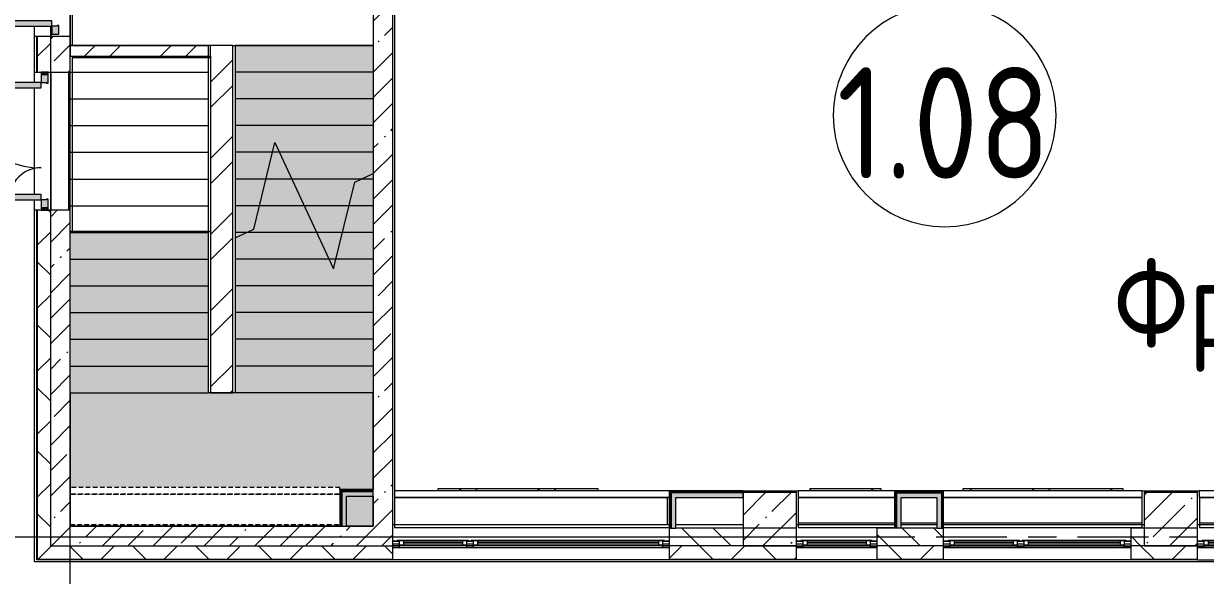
# Model space of a CAD drawing. Header units: millimetres. Extents: x 3991 to 282775, y -8553 to 29560.
# Drawn here: x 148402 to 161663, y -431 to 5765 of the extents above; entities that cross this region are included whole.
import ezdxf

# ---------------------------------------------------------------- set-up
doc = ezdxf.new("R2010")
doc.units = ezdxf.units.MM
doc.linetypes.add('200_ШТРИХ__ш1_п0_6_', pattern=[80, 50, -30])
doc.linetypes.add('Осевая', pattern=[1587.5, 317.5, -238.125, 793.75, -238.125])
for name, color, linetype, lineweight in [('A-AREA-IDEN', 7, 'Continuous', 9), ('A-DETL-MBND', 7, '200_ШТРИХ__ш1_п0_6_', 9), ('A-GLAZ-2', 7, 'Continuous', 5), ('A-WALL', 7, 'Continuous', 9), ('A-WALL-4', 7, 'Continuous', 5), ('I-WALL-3', 7, 'Continuous', 5), ('S-COLS', 7, 'Continuous', 5), ('S-STRS-4', 7, 'Continuous', 5), ('S-STRS-MBND-1', 7, 'Continuous', 5), ('Знаки', 7, 'Continuous', 5), ('Оси', 7, 'Continuous', 9), ('Оси-2', 7, 'Осевая', 9)]:
    doc.layers.add(name, color=color, linetype=linetype, lineweight=lineweight)
for name, color, linetype, lineweight, true_color in [('A-DOOR-3', 7, 'Continuous', 5, 0xaaaaaa), ('A-DOOR-4', 7, 'Continuous', 5, 0xe2e2e2), ('A-DOOR-FRAM-3', 7, 'Continuous', 5, 0xaaaaaa), ('A-FLOR-1', 7, 'Continuous', 5, 0xaaaaaa), ('G-ANNO-TEXT-1', 7, 'Continuous', 9, 0x3c3c3c), ('I-WALL-1', 7, 'Continuous', 5, 0xe7e7e7), ('I-WALL-2', 7, 'Continuous', 9, 0xe7e7e7), ('Знаки-1', 7, 'Continuous', 5, 0x787878)]:
    doc.layers.add(name, color=color, linetype=linetype, lineweight=lineweight, true_color=true_color)
doc.layers.add('S-STRS-3', color=7, linetype='Continuous', lineweight=15, true_color=0xd7cdc4, transparency=1)
doc.styles.add('GOST Common_3', font='GOST_Common.ttf', dxfattribs={"width": 0.9, "height": 1250})
doc.styles.add('GOST Common_4', font='GOST_Common.ttf', dxfattribs={"width": 0.9, "height": 1000})
pattern_1 = [(45, (148815.1, 0), (-353.5534, 353.5534), []), (135, (148815.1, 0), (-353.5534, -353.5534), [])]
pattern_2 = [(45, (148815.1, 0), (-285.123, 285.123), []), (45, (149100.2, 0), (-285.123, 285.123), [504.031, -100.806, 16.764, -84.042])]
pattern_3 = [(45, (148815.1, 0), (-427.684, 427.684), []), (45, (149100.2, 0), (-427.684, 427.684), [])]
pattern_4 = [(45, (148815.1, 0), (-530.33, 530.33), []), (135, (148815.1, 0), (-530.33, -530.33), [])]

# ---------------------------------------------------------------- blocks, each defined once
blk = doc.blocks.new('120_Окно_СКБ_1Ст - 120_Окно_СКБ_1Ст 900х2500_h_-22445987-Общий план 1 этажа с размещением фрагментов 1_1-1_9')
at = {"layer": 'A-GLAZ-2'}
for p, q in [((-450, -127), (-450, -57)), ((-450, -57), (-380, -57)), ((450, -57), (-450, -57)), ((-380, -127), (-450, -127)), ((-450, -127), (-400, -127)), ((-380, -127), (-400, -127)), ((-400, -127), (-400, -137)), ((-380, -57), (-380, -127)), ((380, -87), (-380, -87)), ((-380, -87), (-380, -127)), ((-330, -137), (-330, -87)), ((-330, -107), (330, -107)), ((330, -117), (-330, -117)), ((330, -137), (330, -87)), ((380, -127), (380, -57)), ((380, -57), (450, -57)), ((380, -127), (380, -87)), ((450, -127), (380, -127)), ((400, -127), (380, -127)), ((400, -127), (450, -127)), ((400, -137), (400, -127)), ((450, -57), (450, -127)), ((-400, -137), (400, -137)), ((400, -137), (-400, -137))]:
    blk.add_line(p, q, dxfattribs=at)
blk = doc.blocks.new('120_Окно_СКБ_2Ст - 120_Окно_СКБ_2Ст 2100х2500 _мал створка справа_-22445857-Общий план 1 этажа с размещением фрагментов 1_1-1_9')
at = {"layer": 'A-GLAZ-2'}
for p, q in [((-1050, -127), (-1050, -57)), ((-1050, -57), (-980, -57)), ((1050, -57), (-1050, -57)), ((-980, -127), (-1050, -127)), ((-1050, -127), (-1000, -127)), ((-980, -127), (-1000, -127)), ((-1000, -127), (-1000, -137)), ((-980, -57), (-980, -127)), ((150, -87), (-980, -87)), ((-980, -87), (-980, -127)), ((-930, -137), (-930, -87)), ((-930, -107), (100, -107)), ((100, -117), (-930, -117)), ((100, -137), (100, -87)), ((150, -127), (150, -57)), ((150, -57), (220, -57)), ((150, -127), (150, -87)), ((220, -127), (150, -127)), ((170, -127), (150, -127)), ((170, -127), (200, -127)), ((170, -137), (170, -127)), ((220, -127), (200, -127)), ((200, -127), (200, -137)), ((220, -57), (220, -127)), ((980, -87), (220, -87)), ((220, -87), (220, -127)), ((270, -137), (270, -87)), ((270, -107), (930, -107)), ((930, -117), (270, -117)), ((930, -137), (930, -87)), ((980, -127), (980, -57)), ((980, -57), (1050, -57)), ((980, -127), (980, -87)), ((1050, -127), (980, -127)), ((1000, -127), (980, -127)), ((1000, -127), (1050, -127)), ((1000, -137), (1000, -127)), ((1050, -57), (1050, -127)), ((-1000, -137), (170, -137)), ((170, -137), (-1000, -137)), ((200, -137), (1000, -137)), ((1000, -137), (200, -137))]:
    blk.add_line(p, q, dxfattribs=at)
blk = doc.blocks.new('120_Окно_СКБ_2Ст - 120_Окно_СКБ_2Ст 3100х2500 _мал_створка слева_-V142-Общий план 1 этажа с размещением фрагментов 1_1-1_9')
at = {"layer": 'A-GLAZ-2'}
for p, q in [((-1550, -127), (-1550, -57)), ((-1550, -57), (-1480, -57)), ((1550, -57), (-1550, -57)), ((-1480, -127), (-1550, -127)), ((-1550, -127), (-1500, -127)), ((-1480, -127), (-1500, -127)), ((-1500, -127), (-1500, -137)), ((-1480, -57), (-1480, -127)), ((650, -87), (-1480, -87)), ((-1480, -87), (-1480, -127)), ((-1430, -137), (-1430, -87)), ((-1430, -107), (600, -107)), ((600, -117), (-1430, -117)), ((600, -137), (600, -87)), ((650, -127), (650, -57)), ((650, -57), (720, -57)), ((650, -127), (650, -87)), ((720, -127), (650, -127)), ((670, -127), (650, -127)), ((670, -127), (700, -127)), ((670, -137), (670, -127)), ((720, -127), (700, -127)), ((700, -127), (700, -137)), ((720, -57), (720, -127)), ((1480, -87), (720, -87)), ((720, -87), (720, -127)), ((770, -137), (770, -87)), ((770, -107), (1430, -107)), ((1430, -117), (770, -117)), ((1430, -137), (1430, -87)), ((1480, -127), (1480, -57)), ((1480, -57), (1550, -57)), ((1480, -127), (1480, -87)), ((1550, -127), (1480, -127)), ((1500, -127), (1480, -127)), ((1500, -127), (1550, -127)), ((1500, -137), (1500, -127)), ((1550, -57), (1550, -127)), ((-1500, -137), (670, -137)), ((670, -137), (-1500, -137)), ((700, -137), (1500, -137)), ((1500, -137), (700, -137))]:
    blk.add_line(p, q, dxfattribs=at)
blk = doc.blocks.new('110_Дверь_СКБ_2Ст_Наружная - ДН-1_л__ Двухстворчатая 1350 х3200 _ЛК_ в свету с верхним остеклением 2-22796854-Общий план 1 этажа с размещением фрагментов 1_1-1_9')
at = {"layer": 'A-DOOR-4'}
for points in [[(-715.5, 101), (-715.5, -91), (-655.5, -91), (-655.5, 869), (-715.5, 869)], [(694.5, 71), (694.5, -91), (754.5, -91), (754.5, 419), (694.5, 419), (694.5, 78.5)]]:
    blk.add_hatch(color=256, dxfattribs=at).paths.add_polyline_path(points)
h = blk.add_hatch(color=256, dxfattribs=at)
h.paths.add_polyline_path([(-805.5, -91), (-805.5, -171), (-705.5, -171), (-705.5, -151), (-715.5, -151), (-715.5, -91)])
h.paths.add_polyline_path([(744.5, -171), (844.5, -171), (844.5, -91), (754.5, -91), (754.5, -151), (744.5, -151)])
at = {"layer": 'A-DOOR-3'}
for p, q in [((-715.5, 869), (-715.5, -91)), ((-655.5, 869), (-715.5, 869)), ((-655.5, -91), (-655.5, 869)), ((754.5, 419), (694.5, 419)), ((694.5, 419), (694.5, -91)), ((754.5, -91), (754.5, 419)), ((-715.5, -91), (-655.5, -91)), ((694.5, -91), (754.5, -91))]:
    blk.add_line(p, q, dxfattribs=at)
for centre, radius, start, end in [((-715.5, -91), 960, 0, 90), ((754.5, -91), 510, 90, 180)]:
    blk.add_arc(centre, radius, start, end, dxfattribs=at)
at = {"layer": 'A-DOOR-FRAM-3'}
for p, q in [((-715.5, -91), (-805.5, -91)), ((-805.5, -91), (-805.5, -171)), ((-715.5, -151), (-715.5, -91)), ((754.5, -91), (754.5, -151)), ((844.5, -91), (754.5, -91)), ((844.5, -171), (844.5, -91)), ((-805.5, -171), (-705.5, -171)), ((-705.5, -151), (-715.5, -151)), ((-705.5, -171), (-705.5, -151)), ((754.5, -151), (744.5, -151)), ((744.5, -151), (744.5, -171)), ((744.5, -171), (844.5, -171))]:
    blk.add_line(p, q, dxfattribs=at)
blk = doc.blocks.new('110_Дверь_СКБ_2Ст_Наружная - ДН-3_л__ Двухстворчатая 1200 х3200 из подвала EI30-23666533-Общий план 1 этажа с размещением фрагментов 1_1-1_9')
at = {"layer": 'A-DOOR-3'}
h = blk.add_hatch(dxfattribs=at)
h.set_pattern_fill('FP_173', color=256, style=0, pattern_type=2)
h.set_pattern_definition([(135, (1526.41, 143.685), (-14.14214, -14.14214), []), (225, (1526.41, 143.685), (14.14214, -14.14214), [])])
h.paths.add_polyline_path([(769, -48), (772, -51), (795, -51), (795, 29), (769, 29), (769, -31)])
at = {"layer": 'A-DOOR-4'}
for points in [[(619, 101), (619, 29), (680, 29), (680, 989), (619, 989)], [(-640, 71), (-640, 29), (-580, 29), (-580, 389), (-640, 389), (-640, 79)]]:
    blk.add_hatch(color=256, dxfattribs=at).paths.add_polyline_path(points)
h = blk.add_hatch(color=256, dxfattribs=at)
h.paths.add_polyline_path([(-731, 29), (-731, -51), (-631, -51), (-631, -31), (-640, -31), (-640, 29)])
h.paths.add_polyline_path([(670, -51), (769, -48), (769, 29), (680, 29), (680, -31), (670, -31)])
at = {"layer": 'A-DOOR-FRAM-3'}
h = blk.add_hatch(dxfattribs=at)
h.set_pattern_fill('FP_174', color=256, style=0, pattern_type=2)
h.set_pattern_definition([(45, (-596.384, 143.685), (-14.1421, 14.1421), []), (135, (-596.384, 143.685), (-14.1421, -14.1421), [])])
h.paths.add_polyline_path([(-756, 29), (-756, -51), (-731, -51), (-731, 29)])
at = {"layer": 'A-DOOR-3'}
for p, q in [((680, 989), (619, 989)), ((619, 989), (619, 29)), ((680, 29), (680, 989)), ((-640, 389), (-640, 29)), ((-580, 389), (-640, 389)), ((-580, 29), (-580, 389)), ((-640, 29), (-580, 29)), ((619, 29), (680, 29))]:
    blk.add_line(p, q, dxfattribs=at)
for centre, radius, start, end in [((680, 29), 960, 90, 180), ((-640, 29), 360, 0, 90)]:
    blk.add_arc(centre, radius, start, end, dxfattribs=at)
at = {"layer": 'A-DOOR-FRAM-3'}
for p, q in [((-731, 29), (-756, 29)), ((-756, 29), (-756, -51)), ((-640, 29), (-731, 29)), ((-731, 29), (-731, -51)), ((-731, -51), (-731, 29)), ((-640, -31), (-640, 29)), ((680, 29), (680, -31)), ((769, 29), (680, 29)), ((769, -51), (769, 29)), ((795, 29), (769, 29)), ((769, 29), (769, -51)), ((795, -51), (795, 29)), ((-756, -51), (-731, -51)), ((-731, -51), (-631, -51)), ((-631, -31), (-640, -31)), ((-631, -51), (-631, -31)), ((680, -31), (670, -31)), ((670, -31), (670, -51)), ((670, -51), (769, -51)), ((769, -51), (795, -51))]:
    blk.add_line(p, q, dxfattribs=at)
blk = doc.blocks.new('Съемный металлический экран с перфорацией - E1-V254-Общий план 1 этажа с размещением фрагментов 1_1-1_9')
at = {"layer": 'Знаки-1'}
h = blk.add_hatch(dxfattribs=at)
h.set_pattern_fill('FP_194', color=256, style=0, pattern_type=2)
h.set_pattern_definition([(0, (-4141.03, -520), (0, 254), [68.059, -371.882]), (60, (-4014.03, -485.97), (-219.97, 127), [68.059, -371.882]), (120, (-3980, -358.97), (-219.97, -127), [68.059, -371.882]), (30, (-4072.97, -520), (-5e-05, 508), [68.06, -439.94]), (30, (-4199.97, -300.03), (-5e-05, 508), [68.06, -439.94]), (150, (-4141.03, -520), (-439.94, -254), [68.06, -439.94]), (150, (-4014.03, -300.03), (-439.94, -254), [68.06, -439.94]), (90, (-3980, -427.03), (-439.94, 254), [68.06, -439.94]), (90, (-4234, -427.03), (-439.94, 254), [68.06, -439.94])])
h.paths.add_polyline_path([(1330, 0), (1800, 0), (1800, 20), (0, 20), (0, 0), (838, 0)])
at = {"layer": 'Знаки'}
for p, q in [((1800, 20), (0, 20)), ((0, 20), (0, 0)), ((1800, 0), (1800, 20))]:
    blk.add_line(p, q, dxfattribs=at)
blk = doc.blocks.new('Съемный металлический экран с перфорацией - E2-31419932-Общий план 1 этажа с размещением фрагментов 1_1-1_9')
at = {"layer": 'Знаки-1'}
h = blk.add_hatch(dxfattribs=at)
h.set_pattern_fill('FP_195', color=256, style=0, pattern_type=2)
h.set_pattern_definition([(0, (-8316.77, -520), (0, 254), [68.059, -371.882]), (60, (-8189.77, -485.97), (-219.9705, 127), [68.059, -371.882]), (120, (-8155.74, -358.97), (-219.9705, -127), [68.059, -371.882]), (30, (-8248.7, -520), (-5e-05, 508), [68.06, -439.94]), (30, (-8375.7, -300.03), (-5e-05, 508), [68.06, -439.94]), (150, (-8316.77, -520), (-439.94, -254), [68.06, -439.94]), (150, (-8189.77, -300.03), (-439.94, -254), [68.06, -439.94]), (90, (-8155.74, -427.03), (-439.94, 254), [68.06, -439.94]), (90, (-8409.74, -427.03), (-439.94, 254), [68.06, -439.94])])
h.paths.add_polyline_path([(0, 0), (800, 0), (800, 20), (0, 20)])
at = {"layer": 'Знаки'}
for p, q in [((800, 20), (0, 20)), ((0, 20), (0, 0)), ((800, 0), (800, 20))]:
    blk.add_line(p, q, dxfattribs=at)
blk = doc.blocks.new('Съемный металлический экран с перфорацией - E1-V255-Общий план 1 этажа с размещением фрагментов 1_1-1_9')
at = {"layer": 'Знаки-1'}
h = blk.add_hatch(dxfattribs=at)
h.set_pattern_fill('FP_196', color=256, style=0, pattern_type=2)
h.set_pattern_definition([(0, (-10032.03, -520), (0, 254), [68.059, -371.882]), (60, (-9905.03, -485.97), (-219.9705, 127), [68.059, -371.882]), (120, (-9871, -358.97), (-219.9705, -127), [68.059, -371.882]), (30, (-9963.97, -520), (-5e-05, 508), [68.059, -439.941]), (30, (-10090.97, -300.03), (-5e-05, 508), [68.059, -439.941]), (150, (-10032.03, -520), (-439.941, -254), [68.059, -439.941]), (150, (-9905.03, -300.03), (-439.941, -254), [68.059, -439.941]), (90, (-9871, -427.03), (-439.941, 254), [68.059, -439.941]), (90, (-10125, -427.03), (-439.941, 254), [68.059, -439.941])])
h.paths.add_polyline_path([(1800, 0), (1800, 20), (0, 20), (0, 0), (1525, 0)])
at = {"layer": 'Знаки'}
for p, q in [((1800, 20), (0, 20)), ((0, 20), (0, 0)), ((1800, 0), (1800, 20))]:
    blk.add_line(p, q, dxfattribs=at)
blk = doc.blocks.new('Зашивка приборов отопления18 - Зашивка приборов отопления-33281779-Общий план 1 этажа с размещением фрагментов 1_1-1_9')
at = {"layer": 'A-WALL-4'}
for p, q in [((12140, 520), (9910, 520)), ((12140, 445), (9910, 445)), ((9910, 445), (12140, 445)), ((12140, 445), (12140, 520)), ((12140, 105), (12140, 445)), ((9910, 105), (12140, 105))]:
    blk.add_line(p, q, dxfattribs=at)
blk = doc.blocks.new('Зашивка приборов отопления16 - Зашивка приборов отопления-33282046-Общий план 1 этажа с размещением фрагментов 1_1-1_9')
at = {"layer": 'A-WALL-4'}
for p, q in [((10990, 520), (9910, 520)), ((9910, 520), (9910, 445)), ((10990, 445), (9910, 445)), ((9910, 445), (9910, 105)), ((9910, 445), (10990, 445)), ((9910, 105), (10990, 105))]:
    blk.add_line(p, q, dxfattribs=at)
blk = doc.blocks.new('Зашивка приборов отопления17 - Зашивка приборов отопления-33282118-Общий план 1 этажа с размещением фрагментов 1_1-1_9')
at = {"layer": 'A-WALL-4'}
for p, q in [((10990, 520), (7910, 520)), ((7910, 520), (7910, 445)), ((10990, 445), (7910, 445)), ((7910, 445), (7910, 105)), ((7910, 445), (10990, 445)), ((7910, 105), (10990, 105))]:
    blk.add_line(p, q, dxfattribs=at)
blk = doc.blocks.new('Зашивка приборов отопления19 - Зашивка приборов отопления-33282289-Общий план 1 этажа с размещением фрагментов 1_1-1_9')
at = {"layer": 'A-WALL-4'}
for p, q in [((12140, 520), (10059, 520)), ((10059, 520), (10059, 445)), ((10059, 445), (12140, 445)), ((12140, 445), (10061, 445)), ((10061, 445), (10061, 105)), ((10061, 105), (12140, 105))]:
    blk.add_line(p, q, dxfattribs=at)
blk = doc.blocks.new('Зашивка приборов отопления45 - Зашивка приборов отопления-33465879-Общий план 1 этажа с размещением фрагментов 1_1-1_9')
at = {"layer": 'A-DETL-MBND'}
for p, q in [((3135, 556), (110, 556)), ((3135, 535), (3135, 556)), ((3135, 481), (110, 481)), ((110, 481), (3135, 481)), ((110, 141), (3135, 141))]:
    blk.add_line(p, q, dxfattribs=at)
blk = doc.blocks.new('Марка_Помещения - Номер-25198446-Общий план 1 этажа с размещением фрагментов 1_1-1_9')
at = {"layer": 'A-AREA-IDEN'}
for start, end in [(360, 180), (180, 360)]:
    blk.add_arc((0, 0), 2.5, start, end, dxfattribs=at)

msp = doc.modelspace()

# ---------------------------------------------------------------- hatches: boundary and pattern name
at = {"layer": 'A-WALL-4'}
h = msp.add_hatch(dxfattribs=at)
h.set_pattern_fill('FP_73', color=256, style=0, pattern_type=2)
h.set_pattern_definition(pattern_1)
h.paths.add_polyline_path([(148705.1, -100), (148705.1, 3670), (148555.1, 3670), (148555.1, -100)])
h.paths.add_polyline_path([(148677.1, 5220), (148705.1, 5220), (148705.1, 5620), (148555.1, 5620), (148555.1, 5220), (148597.1, 5220)])
h.paths.add_polyline_path([(148662.6, 7320), (148705.1, 7320), (148705.1, 8520), (148555.1, 8520), (148555.1, 7320)])
h.paths.add_polyline_path([(148615.7, 10820), (148705.1, 10820), (148705.1, 12220), (148555.1, 12220), (148555.1, 10820)])
h.paths.add_polyline_path([(148660.8, 13120), (148705.1, 13120), (148704.5, 15350), (148555.1, 15350), (148555.1, 13120)])
h = msp.add_hatch(dxfattribs=at)
h.set_pattern_fill('FP_58', color=256, style=0, pattern_type=2)
h.set_pattern_definition([(135, (148815.1, 0), (-176.7767, -176.7767), [])])
h.paths.add_polyline_path([(156475.1, -100), (156475.1, 100), (155645.1, 100), (155645.1, -100)])
h.paths.add_polyline_path([(165325.1, -100), (165475.1, -94.4), (165475.1, 100), (165325.1, 100), (165325.1, -80)])
h.paths.add_polyline_path([(177124.8, -100), (177124.8, 100), (176125.1, 100), (176125.1, -100), (177079, -100)])
h.paths.add_polyline_path([(164425.1, -100), (164425.1, 100), (163675.1, 100), (163675.1, -100), (164373.9, -100)])
h.paths.add_polyline_path([(175225.1, -100), (175225.1, 100), (174975.1, 100), (174975.1, -100), (175124.4, -100)])
h.paths.add_polyline_path([(168175.1, -100), (169525.1, -100), (169525.1, 100), (168175.1, 100), (168175.1, -80)])
h.paths.add_polyline_path([(158174.8, -100), (158725.1, -100), (158725.1, 100), (157974.8, 100), (157974.8, -100), (158154.8, -100)])
h.paths.add_polyline_path([(160825.1, -100), (160975.1, -100), (160975.1, 100), (160825.1, 100), (160825.1, -80)])
h.paths.add_polyline_path([(174375.1, -100), (174375.1, 100), (174250.1, 100), (174250.1, -100)])
h.paths.add_polyline_path([(170725.1, -100), (170725.1, 100), (170425.1, 100), (170425.1, -100)])
h.paths.add_polyline_path([(171325.1, -100), (171450.1, -100), (171450.1, 100), (171325.1, 100), (171325.1, -80)])
h = msp.add_hatch(dxfattribs=at)
h.set_pattern_fill('FP_73', color=256, style=0, pattern_type=2)
h.set_pattern_definition(pattern_1)
h.paths.add_polyline_path([(215875.1, -250), (219475.1, -250), (219475.1, -100), (215875.1, -100), (215875.1, -129.7)])
h.paths.add_polyline_path([(221058.2, -250), (221095.1, -250), (221095.1, -100), (220375.1, -101.8), (220375.1, -250)])
h.paths.add_polyline_path([(224507.1, -250), (224515.1, -250), (224515.1, -100), (222795.1, -100), (222795.1, -250), (223012.9, -250)])
h.paths.add_polyline_path([(205421.2, -250), (205975.1, -250), (205975.1, -100), (205225.1, -100), (205225.1, -250)])
h.paths.add_polyline_path([(213075.1, -250), (213075.1, -100), (212525.1, -100), (212525.1, -250)])
h.paths.add_polyline_path([(208825.1, -250), (208825.1, -100), (208075.1, -100), (208075.1, -250)])
h.paths.add_polyline_path([(210425.1, -250), (210425.1, -100), (209725.1, -100), (209725.1, -250)])
h.paths.add_polyline_path([(214975.1, -250), (214975.1, -100), (213975.1, -100), (213975.1, -250)])
h.paths.add_polyline_path([(193125.1, -250), (193125.1, -100), (191552.6, -100), (191552.6, -250), (191738.8, -250)])
h.paths.add_polyline_path([(196225.1, -250), (196975.1, -250), (196975.1, -100), (196225.1, -100), (196225.1, -161.8)])
h.paths.add_polyline_path([(198586.6, -250), (198586.6, -100), (197875.1, -100), (197875.1, -250)])
h.paths.add_polyline_path([(201511.9, -250), (202125.1, -250), (202125.1, -100), (200686.6, -100), (200686.6, -250)])
h.paths.add_polyline_path([(189452.6, -250), (189452.6, -100), (188755.1, -100), (188755.1, -250)])
h.paths.add_polyline_path([(187829.5, -250), (187855.1, -250), (187855.1, -100), (186805.1, -100), (186805.1, -250)])
h.paths.add_polyline_path([(185874.9, -250), (185905.1, -250), (185905.1, -100), (184785.1, -100), (184785.1, -250)])
h.paths.add_polyline_path([(176125.1, -250), (177124.8, -250), (177124.8, -100), (176125.1, -100), (176125.1, -211.8)])
h.paths.add_polyline_path([(178024.8, -250), (179025.1, -250), (179025.1, -100), (178024.8, -100), (178024.8, -207.1)])
h.paths.add_polyline_path([(181825.1, -250), (182685.1, -250), (182685.1, -100), (181825.1, -100), (181825.1, -197.6)])
h.paths.add_polyline_path([(174250.1, -250), (175225.1, -250), (175225.1, -100), (174250.1, -100), (174250.1, -216.5)])
h.paths.add_polyline_path([(171450.1, -250), (171450.1, -100), (170425.1, -100), (170425.1, -250)])
h.paths.add_polyline_path([(169525.1, -250), (169525.1, -100), (168175.1, -100), (168175.1, -250), (168283.2, -250)])
h.paths.add_polyline_path([(166075.1, -250), (166075.1, -100), (165325.1, -100), (165325.1, -250)])
h.paths.add_polyline_path([(164373.9, -250), (164425.1, -250), (164425.1, -100), (163675.1, -100), (163675.1, -250)])
h.paths.add_polyline_path([(148555.1, -250), (152545.1, -250), (152545.1, -100), (148555.1, -100), (148555.1, -210)])
h.paths.add_polyline_path([(161575.1, -250), (161575.1, -100), (160825.1, -100), (160825.1, -250)])
h.paths.add_polyline_path([(158510, -250), (158725.1, -250), (158725.1, -100), (157974.8, -100), (157974.8, -250)])
h.paths.add_polyline_path([(156555.4, -250), (157074.8, -250), (157074.8, -100), (155645.1, -100), (155645.1, -250)])
at = {"layer": 'I-WALL-1'}
msp.add_hatch(color=256, dxfattribs=at).paths.add_polyline_path([(155720.1, 445), (156475.1, 445), (156475.1, 495), (155720.1, 495), (155720.1, 472.4)])
at = {"layer": 'I-WALL-2'}
for points in [[(152025.1, 460), (152325.1, 460), (152325.1, 510), (151975.1, 510), (151975.1, 460)], [(151975.1, 120), (152025.1, 125.5), (152025.1, 460), (151975.1, 458.7), (151975.1, 121.8)], [(155670.1, 100), (155720.1, 100), (155720.1, 495), (155670.1, 495), (155670.1, 120)], [(158510, 445), (158650.1, 445), (158650.1, 495), (158199.8, 495), (158199.8, 445), (158249.8, 445)], [(158249.8, 100), (158249.8, 445), (158199.8, 445), (158199.8, 100)], [(158700.1, 100), (158700.1, 495), (158650.1, 495), (158650.1, 100)]]:
    msp.add_hatch(color=256, dxfattribs=at).paths.add_polyline_path(points)
at = {"layer": 'I-WALL-3'}
h = msp.add_hatch(dxfattribs=at)
h.set_pattern_fill('FP_57', color=256, style=0, pattern_type=2)
h.set_pattern_definition(pattern_2)
h.paths.add_polyline_path([(148736.9, -100), (148925.1, -100), (148925.1, 3670), (148705.1, 3670), (148705.1, -100)])
h.paths.add_polyline_path([(148705.1, 5220), (148925.1, 5220), (148925.1, 5620), (148705.1, 5620)])
h.paths.add_polyline_path([(148925.1, 7320), (148925.1, 7900), (148705.1, 7900), (148705.1, 7320), (148905.1, 7320)])
h = msp.add_hatch(dxfattribs=at)
h.set_pattern_fill('FP_57', color=256, style=0, pattern_type=2)
h.set_pattern_definition(pattern_2)
h.paths.add_polyline_path([(152545.1, 120), (152545.1, 7900), (152325.1, 7900), (152325.1, 120), (152478.8, 120)])
h = msp.add_hatch(dxfattribs=at)
h.set_pattern_fill('FP_109', color=256, style=0, pattern_type=2)
h.set_pattern_definition(pattern_3)
h.paths.add_polyline_path([(148945.1, 5400), (150500.1, 5400), (150500.1, 5520), (148925.1, 5520), (148925.1, 5400)])
h = msp.add_hatch(dxfattribs=at)
h.set_pattern_fill('FP_109', color=256, style=0, pattern_type=2)
h.set_pattern_definition(pattern_3)
h.paths.add_polyline_path([(150750.1, 1620), (150750.1, 5520), (150500.1, 5520), (150500.1, 1620)])
h = msp.add_hatch(dxfattribs=at)
h.set_pattern_fill('FP_192', color=256, style=0, pattern_type=2)
h.set_pattern_definition(pattern_4)
h.paths.add_polyline_path([(155645.1, 100), (155657.6, 100), (155657.6, 520), (155645.1, 520), (155645.1, 120)])
h = msp.add_hatch(dxfattribs=at)
h.set_pattern_fill('FP_192', color=256, style=0, pattern_type=2)
h.set_pattern_definition(pattern_4)
h.paths.add_polyline_path([(155729.1, 507.5), (156475.1, 507.5), (156475.1, 520), (155657.6, 520), (155657.6, 507.5), (155720.1, 507.5)])
h = msp.add_hatch(dxfattribs=at)
h.set_pattern_fill('FP_192', color=256, style=0, pattern_type=2)
h.set_pattern_definition(pattern_4)
h.paths.add_polyline_path([(155670.1, 100), (155670.1, 507.5), (155657.6, 507.5), (155657.6, 100)])
h = msp.add_hatch(dxfattribs=at)
h.set_pattern_fill('FP_192', color=256, style=0, pattern_type=2)
h.set_pattern_definition(pattern_4)
h.paths.add_polyline_path([(156475.1, 495), (156475.1, 507.5), (155670.1, 507.5), (155670.1, 495), (156455.1, 495)])
h = msp.add_hatch(dxfattribs=at)
h.set_pattern_fill('FP_192', color=256, style=0, pattern_type=2)
h.set_pattern_definition(pattern_4)
h.paths.add_polyline_path([(158187.3, 100), (158187.3, 507.5), (158174.8, 507.5), (158174.8, 100)])
h = msp.add_hatch(dxfattribs=at)
h.set_pattern_fill('FP_192', color=256, style=0, pattern_type=2)
h.set_pattern_definition(pattern_4)
h.paths.add_polyline_path([(158199.8, 100), (158199.8, 495), (158187.3, 494.7), (158187.3, 100)])
h = msp.add_hatch(dxfattribs=at)
h.set_pattern_fill('FP_192', color=256, style=0, pattern_type=2)
h.set_pattern_definition(pattern_4)
h.paths.add_polyline_path([(158712.6, 100), (158712.6, 507.5), (158700.1, 507.5), (158700.1, 100)])
h = msp.add_hatch(dxfattribs=at)
h.set_pattern_fill('FP_192', color=256, style=0, pattern_type=2)
h.set_pattern_definition(pattern_4)
h.paths.add_polyline_path([(158725.1, 100), (158725.1, 520), (158712.6, 520), (158712.6, 100)])
h = msp.add_hatch(dxfattribs=at)
h.set_pattern_fill('FP_57', color=256, style=0, pattern_type=2)
h.set_pattern_definition(pattern_2)
h.paths.add_polyline_path([(150775.1, -100), (152545.1, -100), (152545.1, 120), (148925.1, 120), (148925.1, -100), (150691.5, -100)])
at = {"layer": 'S-COLS'}
h = msp.add_hatch(dxfattribs=at)
h.set_pattern_fill('FP_57', color=256, style=0, pattern_type=2)
h.set_pattern_definition(pattern_2)
h.paths.add_polyline_path([(157075.1, -100), (157075.1, 500), (156475.1, 500), (156475.1, -100), (156555.4, -100)])
h = msp.add_hatch(dxfattribs=at)
h.set_pattern_fill('FP_57', color=256, style=0, pattern_type=2)
h.set_pattern_definition(pattern_2)
h.paths.add_polyline_path([(161442, -100), (161575.1, -100), (161575.1, 500), (160975.1, 500), (160975.1, -100)])
at = {"layer": 'S-STRS-3'}
for points in [[(150775.1, 5220), (152325.1, 5220), (152325.1, 5520), (150775.1, 5520), (150775.1, 5401.7)], [(150775.1, 4920), (152325.1, 4920), (152325.1, 5220), (150775.1, 5220)], [(152325.1, 4620), (152325.1, 4920), (150775.1, 4920), (150775.1, 4620), (151270.3, 4620)], [(152193.4, 4320), (152325.1, 4320), (152325.1, 4620), (150775.1, 4620), (150775.1, 4320), (151410.2, 4320)], [(151270.3, 4020), (152325.1, 4020), (152325.1, 4320), (150775.1, 4320), (150775.1, 4020), (151219.9, 4020)], [(151550.1, 3720), (152325.1, 3720), (152325.1, 4020), (150775.1, 4020), (150775.1, 3720), (151410.2, 3720)], [(152052.3, 3420), (152325.1, 3420), (152325.1, 3720), (150775.1, 3720), (150775.1, 3420), (151979.4, 3420)], [(148946.1, 3120), (150475.1, 3120), (150475.1, 3420), (148925.1, 3420), (148925.1, 3120), (148945.6, 3120)], [(148946.1, 3420), (150479.1, 3420), (150475.1, 3435), (148946.1, 3435)], [(150775.1, 3120), (152325.1, 3120), (152325.1, 3420), (150775.1, 3420), (150775.1, 3358.6)], [(148995.1, 2820), (150475.1, 2820), (150475.1, 3120), (148925.1, 3120), (148925.1, 2820), (148946.1, 2820)], [(150775.1, 2820), (152325.1, 2820), (152325.1, 3120), (150775.1, 3120)], [(148946.1, 2520), (150475.1, 2520), (150475.1, 2820), (148925.1, 2820), (148925.1, 2520), (148945.6, 2520)], [(151272.8, 2520), (152325.1, 2520), (152325.1, 2820), (150775.1, 2820), (150775.1, 2520)], [(150155.1, 2220), (150475.1, 2220), (150475.1, 2520), (148925.1, 2520), (148925.1, 2220), (149735.1, 2220)], [(150775.1, 2220), (152325.1, 2220), (152325.1, 2520), (150775.1, 2520)], [(150465.1, 1920), (150475.1, 1920), (150475.1, 2220), (148925.1, 2220), (148925.1, 1920), (150105.1, 1920)], [(152325.1, 1920), (152325.1, 2220), (150775.1, 2220), (150775.1, 1920), (151590.9, 1920)], [(148946.1, 1620), (150475.1, 1620), (150475.1, 1920), (148925.1, 1920), (148925.1, 1620), (148945.6, 1620)], [(152325.1, 1620), (152325.1, 1920), (150775.1, 1920), (150775.1, 1620), (151749.9, 1620)]]:
    msp.add_hatch(color=256, dxfattribs=at).paths.add_polyline_path(points)
h = msp.add_hatch(color=256, dxfattribs=at)
h.paths.add_polyline_path([(152025.1, 120), (152325.1, 120), (152325.1, 460), (152025.1, 460), (152025.1, 125.5)])
h.paths.add_polyline_path([(151668.8, 120), (151950.1, 120), (151950.1, 141), (148925.1, 141), (148925.1, 120), (150775.1, 120)])
h.paths.add_polyline_path([(151950.1, 535), (152325.1, 535), (152325.1, 1620), (148925.1, 1620), (148925.1, 556), (151950.1, 556)])

# ---------------------------------------------------------------- linework, layer by layer
at = {"layer": 'A-DETL-MBND'}
for p, q in [((151950.1, 120), (148925.1, 120)), ((152325.1, 120), (152025.1, 120))]:
    msp.add_line(p, q, dxfattribs=at)
at = {"layer": 'A-FLOR-1'}
for p, q in [((152565.1, 7693), (152565.1, 520)), ((148945.1, 7660), (148945.1, 5520)), ((150750.1, 5520), (152325.1, 5520)), ((150500.1, 5379.5), (148945.6, 5379.5)), ((148945.6, 5379.5), (148945.6, 3435)), ((148905.1, 5220), (148905.1, 3670)), ((148925.1, 3435), (150500.1, 3435)), ((152565.1, 445), (152565.1, 140)), ((155625.1, 445), (152565.1, 445)), ((155625.1, 140), (155625.1, 445)), ((156475.1, 520), (157094.8, 520)), ((157094.8, 445), (157094.8, 159.9)), ((158174.8, 445), (157094.8, 445)), ((160955.1, 445), (158725.1, 445)), ((160955.1, 520), (161593.7, 520)), ((160955.1, 159.9), (160955.1, 445)), ((161595.1, 445), (161595.1, 140)), ((163675.1, 445), (161595.1, 445)), ((157094.8, 159.9), (158174.8, 159.9)), ((158249.8, 159.9), (158650.1, 159.9)), ((158725.1, 159.9), (160955.1, 159.9)), ((161595.1, 160.3), (163675.1, 160.3))]:
    msp.add_line(p, q, dxfattribs=at)
at = {"layer": 'A-WALL'}
for p, q in [((148552.1, 5620), (148552.1, 5220)), ((148555.1, 5620), (148555.1, 5220)), ((148705.1, 5220), (148705.1, 5620)), ((148925.1, 5520), (148925.1, 5400)), ((150500.1, 5400), (150500.1, 5520)), ((148552.1, 3670), (148552.1, -253)), ((148555.1, 3670), (148555.1, -250)), ((148705.1, -100), (148705.1, 3670)), ((152325.1, 460), (152325.1, 535)), ((151962.6, 522.5), (152325.1, 522.5)), ((151962.6, 120), (151962.6, 522.5)), ((151975.1, 510), (152325.1, 510)), ((151975.1, 120), (151975.1, 510)), ((155657.6, 100), (155657.6, 507.5)), ((156475.1, 507.5), (155657.6, 507.5)), ((155670.1, 100), (155670.1, 495)), ((156475.1, 495), (155670.1, 495)), ((158187.3, 507.5), (158712.6, 507.5)), ((158187.3, 100), (158187.3, 507.5)), ((158199.8, 495), (158700.1, 495)), ((158199.8, 100), (158199.8, 495)), ((158700.1, 495), (158700.1, 100)), ((158712.6, 507.5), (158712.6, 100)), ((151950.1, 120), (152025.1, 120)), ((157074.8, -100), (155645.1, -100)), ((158725.1, -100), (157974.8, -100)), ((161575.1, -100), (160825.1, -100)), ((148552.1, -253), (152545.1, -253)), ((148555.1, -250), (152545.1, -250)), ((155645.1, -250), (157074.8, -250)), ((155645.1, -253), (157074.8, -253)), ((157974.8, -250), (158725.1, -250)), ((157974.8, -253), (158725.1, -253)), ((160825.1, -250), (161575.1, -250)), ((160825.1, -253), (161575.1, -253))]:
    msp.add_line(p, q, dxfattribs=at)
at = {"layer": 'A-WALL-4'}
for p, q in [((148525.1, 5105), (148525.1, 5735)), ((148705.1, 5735), (148705.1, 5620)), ((148705.1, 5620), (148525.1, 5620)), ((148547.1, 5620), (148547.1, 5220)), ((148525.1, 5220), (148597.1, 5220)), ((148677.1, 5220), (148705.1, 5220)), ((148705.1, 5220), (148705.1, 3670)), ((148525.1, 3845), (148525.1, 5045)), ((148525.1, -280), (148525.1, 3785)), ((148597.1, 3670), (148525.1, 3670)), ((148547.1, 3670), (148547.1, -258)), ((148705.1, 3670), (148677.1, 3670)), ((155645.1, 100), (155645.1, -258)), ((157074.8, 100), (155720.1, 100)), ((157074.8, -258), (157074.8, 100)), ((158650.1, 100), (157974.8, 100)), ((157974.8, 100), (157974.8, -258)), ((158725.1, -258), (158725.1, 100)), ((161575.1, 100), (160825.1, 100)), ((160825.1, 100), (160825.1, -258)), ((161575.1, -258), (161575.1, 100)), ((155645.1, -100), (152545.1, -100)), ((152545.1, -258), (152545.1, -100)), ((157075.1, -100), (157974.8, -100)), ((158725.1, -100), (160825.1, -100)), ((161575.1, -100), (163675.1, -100)), ((161575.1, -258), (148547.1, -258)), ((161575.1, -258), (170425.1, -258)), ((221095.1, -280), (148525.1, -280))]:
    msp.add_line(p, q, dxfattribs=at)
at = {"layer": 'I-WALL-3'}
for p, q in [((152545.1, -100), (152545.1, 7900)), ((148925.1, 7680), (148925.1, 5520)), ((152325.1, 7680), (152325.1, 535)), ((148705.1, 5620), (148705.1, 5735)), ((148925.1, 5620), (148705.1, 5620)), ((150750.1, 5520), (148925.1, 5520)), ((150750.1, 1620), (150750.1, 5520)), ((148925.1, 120), (148925.1, 5400)), ((148925.1, 5400), (150500.1, 5400)), ((150500.1, 5400), (150500.1, 1620)), ((148705.1, 5220), (148925.1, 5220)), ((148705.1, 3670), (148705.1, 5220)), ((148925.1, 3670), (148705.1, 3670)), ((150500.1, 1620), (150750.1, 1620)), ((152325.1, 535), (151950.1, 535)), ((151950.1, 535), (151950.1, 120)), ((152025.1, 460), (152325.1, 460)), ((152025.1, 120), (152025.1, 460)), ((152325.1, 460), (152325.1, 120)), ((155645.1, 520), (155645.1, 100)), ((156475.1, 520), (155645.1, 520)), ((155720.1, 100), (155720.1, 445)), ((155720.1, 445), (156475.1, 445)), ((156475.1, 445), (156475.1, 520)), ((158725.1, 520), (158174.8, 520)), ((158174.8, 520), (158174.8, 100)), ((158249.8, 445), (158650.1, 445)), ((158249.8, 100), (158249.8, 445)), ((158650.1, 445), (158650.1, 100)), ((158725.1, 100), (158725.1, 520)), ((152545.1, 140), (155645.1, 140)), ((155720.1, 140), (156475.1, 140)), ((157075.1, 140), (158174.8, 140)), ((158249.8, 140), (158650.1, 140)), ((158725.1, 140), (160975.1, 140)), ((161575.1, 140), (163675.1, 140)), ((151950.1, 120), (148925.1, 120)), ((152325.1, 120), (152025.1, 120)), ((155645.1, 100), (155720.1, 100)), ((158650.1, 100), (158725.1, 100)), ((148705.1, -100), (152545.1, -100)), ((152615.1, -80), (152545.1, -80)), ((153445.1, -80), (153375.1, -80)), ((155645.1, -80), (155578.1, -80)), ((157144.8, -80), (157075.1, -80)), ((157974.8, -80), (157904.8, -80)), ((158795.1, -80), (158725.1, -80)), ((159625.1, -80), (159555.1, -80)), ((160825.1, -80), (160755.1, -80)), ((161645.1, -80), (161575.1, -80))]:
    msp.add_line(p, q, dxfattribs=at)
at = {"layer": 'S-COLS'}
for p, q in [((157075.1, 500), (156475.1, 500)), ((156475.1, 500), (156475.1, -100)), ((157075.1, -100), (157075.1, 500)), ((161575.1, 500), (160975.1, 500)), ((160975.1, 500), (160975.1, -100)), ((161575.1, -100), (161575.1, 500)), ((156475.1, -100), (157075.1, -100)), ((160975.1, -100), (161575.1, -100))]:
    msp.add_line(p, q, dxfattribs=at)
at = {"layer": 'S-STRS-4'}
for p, q in [((152325.1, 5520), (150775.1, 5520)), ((150775.1, 5520), (150775.1, 5220)), ((152325.1, 5520), (150775.1, 5520)), ((150775.1, 5220), (150775.1, 4920)), ((152325.1, 5220), (150775.1, 5220)), ((152325.1, 5220), (150775.1, 5220)), ((152325.1, 5220), (150775.1, 5220)), ((150775.1, 5220), (150775.1, 4920)), ((152325.1, 5220), (150775.1, 5220)), ((150775.1, 4920), (150775.1, 4620)), ((152325.1, 4920), (150775.1, 4920)), ((152325.1, 4920), (150775.1, 4920)), ((150775.1, 4920), (150775.1, 4620)), ((152325.1, 4920), (150775.1, 4920)), ((152325.1, 4920), (150775.1, 4920)), ((150775.1, 4620), (150775.1, 4320)), ((152325.1, 4620), (150775.1, 4620)), ((152325.1, 4620), (150775.1, 4620)), ((150775.1, 4620), (150775.1, 4320)), ((152325.1, 4620), (150775.1, 4620)), ((152325.1, 4620), (150775.1, 4620)), ((150775.1, 4320), (150775.1, 4020)), ((151193.7, 4320), (150775.1, 4320)), ((151193.7, 4320), (150775.1, 4320)), ((150775.1, 4320), (150775.1, 4020)), ((151193.7, 4320), (150775.1, 4320)), ((151193.7, 4320), (150775.1, 4320)), ((151270.3, 4320), (151193.7, 4320)), ((151270.3, 4320), (151193.7, 4320)), ((152325.1, 4320), (151270.3, 4320)), ((152325.1, 4320), (151270.3, 4320)), ((152325.1, 4320), (151270.3, 4320)), ((152325.1, 4320), (151270.3, 4320)), ((150775.1, 4020), (150775.1, 3720)), ((151120.7, 4020), (150775.1, 4020)), ((151120.7, 4020), (150775.1, 4020)), ((150775.1, 4020), (150775.1, 3720)), ((151120.7, 4020), (150775.1, 4020)), ((151120.7, 4020), (150775.1, 4020)), ((151410.2, 4020), (151120.7, 4020)), ((151410.2, 4020), (151120.7, 4020)), ((152193.4, 4020), (151410.2, 4020)), ((152193.4, 4020), (151410.2, 4020)), ((152193.4, 4020), (151410.2, 4020)), ((152193.4, 4020), (151410.2, 4020)), ((152325.1, 4020), (152193.4, 4020)), ((152325.1, 4020), (152193.4, 4020)), ((150775.1, 3720), (150775.1, 3420)), ((151047.8, 3720), (150775.1, 3720)), ((151047.8, 3720), (150775.1, 3720)), ((150775.1, 3720), (150775.1, 3420)), ((151047.8, 3720), (150775.1, 3720)), ((151047.8, 3720), (150775.1, 3720)), ((151550.1, 3720), (151047.8, 3720)), ((151550.1, 3720), (151047.8, 3720)), ((152052.3, 3720), (151550.1, 3720)), ((152052.3, 3720), (151550.1, 3720)), ((152052.3, 3720), (151550.1, 3720)), ((152052.3, 3720), (151550.1, 3720)), ((152325.1, 3720), (152052.3, 3720)), ((152325.1, 3720), (152052.3, 3720)), ((148925.1, 3420), (150475.1, 3420)), ((148925.1, 3420), (150475.1, 3420)), ((148946.1, 3435), (148946.1, 3420)), ((150475.1, 3420), (150479.1, 3420)), ((150475.1, 3120), (150475.1, 3420)), ((150479.1, 3420), (150479.1, 3435)), ((150775.1, 3420), (150775.1, 3358.6)), ((150906.7, 3420), (150775.1, 3420)), ((150906.7, 3420), (150775.1, 3420)), ((150775.1, 3420), (150775.1, 3358.6)), ((150906.7, 3420), (150775.1, 3420)), ((150906.7, 3420), (150775.1, 3420)), ((150775.1, 3358.6), (150775.1, 3120)), ((151690, 3420), (150906.7, 3420)), ((151690, 3420), (150906.7, 3420)), ((151979.4, 3420), (151690, 3420)), ((151979.4, 3420), (151690, 3420)), ((151979.4, 3420), (151690, 3420)), ((151979.4, 3420), (151690, 3420)), ((152325.1, 3420), (151979.4, 3420)), ((152325.1, 3420), (151979.4, 3420)), ((148925.1, 3120), (150475.1, 3120)), ((148925.1, 3120), (150475.1, 3120)), ((150475.1, 2820), (150475.1, 3120)), ((150775.1, 3120), (150775.1, 2820)), ((151829.9, 3120), (150775.1, 3120)), ((151829.9, 3120), (150775.1, 3120)), ((151906.5, 3120), (151829.9, 3120)), ((151906.5, 3120), (151829.9, 3120)), ((151906.5, 3120), (151829.9, 3120)), ((151906.5, 3120), (151829.9, 3120)), ((152325.1, 3120), (151906.5, 3120)), ((152325.1, 3120), (151906.5, 3120)), ((148925.1, 2820), (150475.1, 2820)), ((148925.1, 2820), (150475.1, 2820)), ((150475.1, 2520), (150475.1, 2820)), ((150775.1, 2820), (150775.1, 2520)), ((152325.1, 2820), (150775.1, 2820)), ((152325.1, 2820), (150775.1, 2820)), ((148925.1, 2520), (150475.1, 2520)), ((148925.1, 2520), (150475.1, 2520)), ((150475.1, 2220), (150475.1, 2520)), ((150775.1, 2520), (150775.1, 2220)), ((152325.1, 2520), (150775.1, 2520)), ((152325.1, 2520), (150775.1, 2520)), ((148925.1, 2220), (150475.1, 2220)), ((148925.1, 2220), (150475.1, 2220)), ((150475.1, 1920), (150475.1, 2220)), ((150775.1, 2220), (150775.1, 1920)), ((152325.1, 2220), (150775.1, 2220)), ((152325.1, 2220), (150775.1, 2220)), ((148925.1, 1920), (150475.1, 1920)), ((148925.1, 1920), (150475.1, 1920)), ((150475.1, 1620), (150475.1, 1920)), ((150775.1, 1920), (150775.1, 1620)), ((152325.1, 1920), (150775.1, 1920)), ((152325.1, 1920), (150775.1, 1920)), ((148925.1, 1620), (150475.1, 1620)), ((148925.1, 1620), (150475.1, 1620)), ((150500.1, 1620), (150475.1, 1620)), ((150775.1, 1620), (150750.1, 1620)), ((152325.1, 1620), (150775.1, 1620)), ((152325.1, 1620), (150775.1, 1620))]:
    msp.add_line(p, q, dxfattribs=at)
at = {"layer": 'S-STRS-MBND-1'}
for p, q in [((148925.1, 5520), (150475.1, 5520)), ((148925.1, 1620), (148925.1, 5520)), ((150475.1, 1620), (150475.1, 5520)), ((148925.1, 5220), (150475.1, 5220)), ((148925.1, 5220), (150475.1, 5220)), ((148925.1, 4920), (150475.1, 4920)), ((148925.1, 4920), (150475.1, 4920)), ((148925.1, 4620), (150475.1, 4620)), ((148925.1, 4620), (150475.1, 4620)), ((150983.6, 3455.9), (151219.9, 4428.1)), ((151219.9, 4428.1), (151880.3, 3011.9)), ((148925.1, 4320), (150475.1, 4320)), ((148925.1, 4320), (150475.1, 4320)), ((151270.3, 4320), (151193.7, 4320)), ((151270.3, 4320), (151193.7, 4320)), ((148925.1, 4020), (150475.1, 4020)), ((148925.1, 4020), (150475.1, 4020)), ((151410.2, 4020), (151120.7, 4020)), ((151410.2, 4020), (151120.7, 4020)), ((151880.3, 3011.9), (152116.5, 3984.1)), ((152116.5, 3984.1), (152325.1, 4081.4)), ((152325.1, 4020), (152193.4, 4020)), ((152325.1, 4020), (152193.4, 4020)), ((148925.1, 3720), (150475.1, 3720)), ((148925.1, 3720), (150475.1, 3720)), ((151550.1, 3720), (151047.8, 3720)), ((151550.1, 3720), (151047.8, 3720)), ((152325.1, 3720), (152052.3, 3720)), ((152325.1, 3720), (152052.3, 3720)), ((150775.1, 3358.6), (150983.6, 3455.9)), ((148925.1, 3420), (150475.1, 3420)), ((148925.1, 3420), (150475.1, 3420)), ((150775.1, 3358.6), (150775.1, 1620)), ((151690, 3420), (150906.7, 3420)), ((151690, 3420), (150906.7, 3420)), ((152325.1, 3420), (151979.4, 3420)), ((152325.1, 3420), (151979.4, 3420)), ((152325.1, 3420), (152325.1, 1620)), ((148925.1, 3120), (150475.1, 3120)), ((148925.1, 3120), (150475.1, 3120)), ((151829.9, 3120), (150775.1, 3120)), ((151829.9, 3120), (150775.1, 3120)), ((152325.1, 3120), (151906.5, 3120)), ((152325.1, 3120), (151906.5, 3120)), ((148925.1, 2820), (150475.1, 2820)), ((148925.1, 2820), (150475.1, 2820)), ((152325.1, 2820), (150775.1, 2820)), ((152325.1, 2820), (150775.1, 2820)), ((148925.1, 2520), (150475.1, 2520)), ((148925.1, 2520), (150475.1, 2520)), ((152325.1, 2520), (150775.1, 2520)), ((152325.1, 2520), (150775.1, 2520)), ((148925.1, 2220), (150475.1, 2220)), ((148925.1, 2220), (150475.1, 2220)), ((152325.1, 2220), (150775.1, 2220)), ((152325.1, 2220), (150775.1, 2220)), ((148925.1, 1920), (150475.1, 1920)), ((148925.1, 1920), (150475.1, 1920)), ((152325.1, 1920), (150775.1, 1920)), ((152325.1, 1920), (150775.1, 1920)), ((148925.1, 1620), (148925.1, 120)), ((148925.1, 1620), (150475.1, 1620)), ((148925.1, 1620), (150475.1, 1620)), ((150775.1, 1620), (150475.1, 1620)), ((152325.1, 1620), (150775.1, 1620)), ((152325.1, 1620), (150775.1, 1620)), ((152325.1, 120), (152325.1, 1620)), ((148925.1, 120), (152325.1, 120))]:
    msp.add_line(p, q, dxfattribs=at)
at = {"layer": 'Оси'}
for p, q in [((148925.1, 5439), (148925.1, 15380)), ((148925.1, -4552.8), (148925.1, 5388.2)), ((145586.3, 0), (158086.3, 0))]:
    msp.add_line(p, q, dxfattribs=at)
at = {"layer": 'Оси-2'}
for p, q in [((148925.1, 5388.2), (148925.1, 5439)), ((158086.3, 0), (175075.1, 0))]:
    msp.add_line(p, q, dxfattribs=at)

# ---------------------------------------------------------------- block references
at = {"layer": 'A-AREA-IDEN', "xscale": 499.9999999999995, "yscale": 499.9999999999995, "zscale": 499.9999999999995}
msp.add_blockref('Марка_Помещения - Номер-25198446-Общий план 1 этажа с размещением фрагментов 1_1-1_9', (158736.9, 4732.3), dxfattribs=at)
at = {"layer": 'A-DETL-MBND'}
msp.add_blockref('Зашивка приборов отопления45 - Зашивка приборов отопления-33465879-Общий план 1 этажа с размещением фрагментов 1_1-1_9', (148815.1, 0), dxfattribs=at)
at = {"layer": 'A-DOOR-3', "rotation": 89.99999999999991}
for name, p in [('110_Дверь_СКБ_2Ст_Наружная - ДН-1_л__ Двухстворчатая 1350 х3200 _ЛК_ в свету с верхним остеклением 2-22796854-Общий план 1 этажа с размещением фрагментов 1_1-1_9', (148626.1, 6450.5)), ('110_Дверь_СКБ_2Ст_Наружная - ДН-3_л__ Двухстворчатая 1200 х3200 из подвала EI30-23666533-Общий план 1 этажа с размещением фрагментов 1_1-1_9', (148626.1, 4425.5))]:
    msp.add_blockref(name, p, dxfattribs=at)
at = {"layer": 'A-GLAZ-2', "rotation": 180}
for name, p in [('120_Окно_СКБ_2Ст - 120_Окно_СКБ_2Ст 3100х2500 _мал_створка слева_-V142-Общий план 1 этажа с размещением фрагментов 1_1-1_9', (154095.1, -175)), ('120_Окно_СКБ_1Ст - 120_Окно_СКБ_1Ст 900х2500_h_-22445987-Общий план 1 этажа с размещением фрагментов 1_1-1_9', (157524.8, -175)), ('120_Окно_СКБ_2Ст - 120_Окно_СКБ_2Ст 2100х2500 _мал створка справа_-22445857-Общий план 1 этажа с размещением фрагментов 1_1-1_9', (159775.1, -175)), ('120_Окно_СКБ_2Ст - 120_Окно_СКБ_2Ст 2100х2500 _мал створка справа_-22445857-Общий план 1 этажа с размещением фрагментов 1_1-1_9', (162625.1, -175))]:
    msp.add_blockref(name, p, dxfattribs=at)
at = {"layer": 'A-WALL-4'}
for name, p in [('Зашивка приборов отопления17 - Зашивка приборов отопления-33282118-Общий план 1 этажа с размещением фрагментов 1_1-1_9', (144655.1, 0)), ('Зашивка приборов отопления16 - Зашивка приборов отопления-33282046-Общий план 1 этажа с размещением фрагментов 1_1-1_9', (147184.8, 0)), ('Зашивка приборов отопления18 - Зашивка приборов отопления-33281779-Общий план 1 этажа с размещением фрагментов 1_1-1_9', (148815.1, 0)), ('Зашивка приборов отопления19 - Зашивка приборов отопления-33282289-Общий план 1 этажа с размещением фрагментов 1_1-1_9', (151535.1, 0))]:
    msp.add_blockref(name, p, dxfattribs=at)
at = {"layer": 'Знаки'}
for name, p in [('Съемный металлический экран с перфорацией - E1-V254-Общий план 1 этажа с размещением фрагментов 1_1-1_9', (153049.1, 520)), ('Съемный металлический экран с перфорацией - E2-31419932-Общий план 1 этажа с размещением фрагментов 1_1-1_9', (157224.8, 520)), ('Съемный металлический экран с перфорацией - E1-V255-Общий план 1 этажа с размещением фрагментов 1_1-1_9', (158940.1, 520))]:
    msp.add_blockref(name, p, dxfattribs=at)

# ---------------------------------------------------------------- texts
at = {"layer": 'A-AREA-IDEN', "insert": (157527.5, 5275.1), "char_height": 1250, "width": 3030.379, "attachment_point": 1, "style": 'GOST Common_3'}
msp.add_mtext('1.08', dxfattribs=at)
at = {"layer": 'G-ANNO-TEXT-1', "insert": (160629.8, 3126.7), "char_height": 1000, "width": 7070.884, "attachment_point": 1, "style": 'GOST Common_4'}
msp.add_mtext('Фрагмент', dxfattribs=at)

doc.saveas('drawing.dxf')
